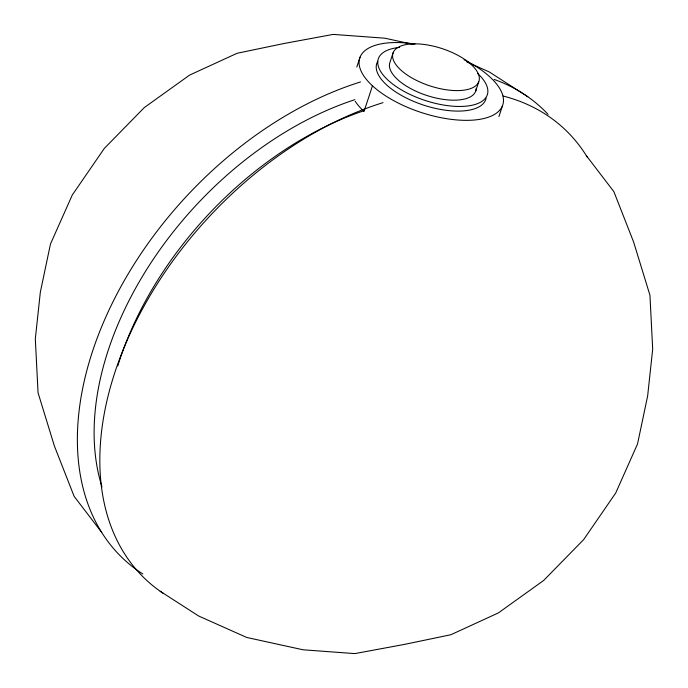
<?xml version="1.0" encoding="UTF-8"?>
<svg xmlns="http://www.w3.org/2000/svg" width="688" height="688" viewBox="0 0 688 688"><rect width="100%" height="100%" fill="white"/><g stroke="black" fill="none" stroke-linecap="round" stroke-linejoin="round"><path stroke-width="1.03" d="M356.805 67.046L360.048 57.181M372.466 85.802L364.038 111.439A75.259 32.637 18.2 0 1 355.197 101.282M393.149 52.641L390.001 62.221A45.227 19.617 18.2 0 0 429.011 96.165A45.227 19.617 18.2 0 0 476.199 88.331M475.606 91.375L478.753 81.795A45.227 19.617 18.2 0 0 420.764 44.101A45.227 19.617 18.2 0 0 408.337 75.766A45.227 19.617 18.2 0 0 478.753 81.795M498.929 116.547L502.498 105.703M413.135 44.385L384.953 38.21L333.207 34.4L283.559 43.593L237.102 53.277L189.604 75.095L144.308 107.56L104.284 148.462L72.283 195.005L50.465 244.034L40.334 292.185L35.32 338.866L38.055 392.771L54.395 446.013L74.132 496.366L101.678 532.366M466.799 61.929L489.349 71.991L527.859 96.776M160.141 591.224L198.651 616.009L246.682 637.449L303.047 649.79L354.793 653.6L404.441 644.407L450.898 634.723L498.396 612.905L543.692 580.44L583.716 539.538L615.717 492.995L637.535 443.966L647.666 395.815L652.68 349.134L649.945 295.229L633.605 241.987L613.868 191.634L586.322 155.634M503.134 96.019A307.51 200.664 -47.3 0 1 587.397 157.371M163.538 593.538A307.51 200.664 -47.3 0 1 128.587 337.025A307.51 200.664 -47.3 0 1 383.027 102.641M117.777 365.956A287.352 187.506 -47.3 0 1 364.004 110.716M142.812 573.955A307.51 200.664 -47.3 0 1 105.531 317.658A307.51 200.664 -47.3 0 1 360.572 81.932M494.208 79.447A307.51 200.664 -47.3 0 1 548.069 114.363M102.013 486.949A287.352 187.506 -47.3 0 1 354.905 99.657M486.106 98.16A57.379 24.88 18.2 0 1 422.174 104.636A57.379 24.88 18.2 0 1 377.798 61.275M477.635 73.47A57.379 24.88 18.2 0 1 465.148 106.244A57.379 24.88 18.2 0 1 388.531 80.625A57.379 24.88 18.2 0 1 399.685 47.412M464.056 59.718A75.259 32.637 18.2 0 1 483.509 118.594A75.259 32.637 18.2 0 1 368.519 81.855A75.259 32.637 18.2 0 1 415.045 44.058"/></g></svg>
